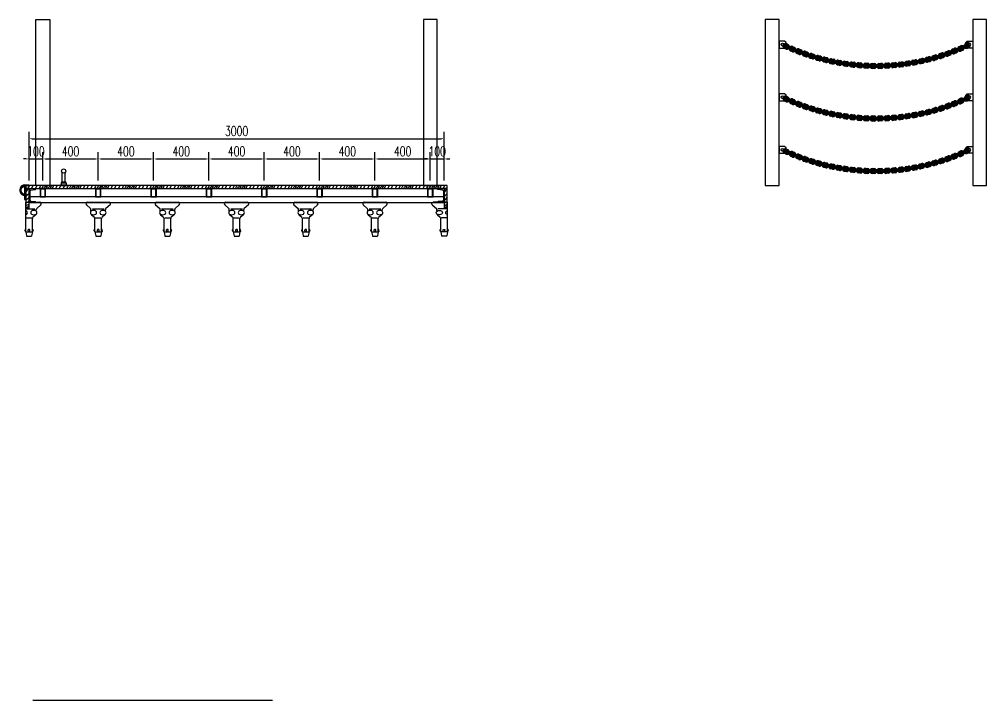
# Model space of a CAD drawing. Header units: millimetres. Extents: x -1442555 to -1309205, y 1400164 to 1531173.
# Drawn here: x -1318880 to -1311889, y 1411446 to 1416368 of the extents above; entities that cross this region are included whole.
import ezdxf

# ---------------------------------------------------------------- set-up
doc = ezdxf.new("R2010")
doc.units = ezdxf.units.MM
doc.header["$LTSCALE"] = 10
doc.layers.get('0').update_dxf_attribs({"linetype": 'CONTINUOUS'})
doc.layers.get('DEFPOINTS').update_dxf_attribs({"linetype": 'CONTINUOUS'})
doc.layers.add('CAXA0', color=7, linetype='CONTINUOUS', lineweight=70)
for name, color, linetype in [('PUB_DIM', 3, 'CONTINUOUS'), ('W-_ANTICOLLISION防撞措施', 6, 'CONTINUOUS'), ('W-PLASTIC_RAILINGS塑木栏杆', 6, 'CONTINUOUS'), ('W-STEEL_FRAME钢架', 3, 'CONTINUOUS'), ('W-STEEL_KEEL钢龙骨', 5, 'CONTINUOUS'), ('W-WOOD_FLOOR木地板', 30, 'CONTINUOUS'), ('尺寸', 6, 'CONTINUOUS')]:
    doc.layers.add(name, color=color, linetype=linetype)
doc.styles.add('STANDARD_T3', font='simplex.shx', dxfattribs={"width": 0.7, "bigfont": 'gbcbig.shx'})
doc.dimstyles.new('W&&20', dxfattribs={"dimtxt": 70, "dimasz": 20, "dimexe": 50, "dimexo": 60, "dimgap": 20, "dimtad": 1, "dimdec": 0, "dimzin": 0, "dimdsep": 46, "dimtxsty": 'STANDARD_T3', "dimcen": 0.09, "dimclrd": 1, "dimclre": 1, "dimclrt": 7, "dimazin": 2, "dimtfac": 1, "dimtdec": 0, "dimtix": 1, "dimtmove": 2, "dimatfit": 3, "dimfxl": 100, "dimtolj": 1, "dimtzin": 0, "dimarcsym": 0})

# ---------------------------------------------------------------- blocks, each defined once
blk = doc.blocks.new('A$C346F54CD')
at = {"layer": 'W-STEEL_FRAME钢架', "color": 4}
for p, q in [((2.5, 48), (0, 48)), ((0, 0), (0, 48)), ((0, 0), (100, 0)), ((9.9, 13), (6.8, 43.8)), ((18.3, 5.3), (81.7, 5.3)), ((90.1, 13), (93.2, 43.8)), ((97.5, 48), (100, 48)), ((100, 0), (100, 48))]:
    blk.add_line(p, q, dxfattribs=at)
for centre, radius, start, end in [((2.5, 43.8), 4.25, 0, 90), ((18.3, 13.8), 8.5, 185.71059, 270), ((81.7, 13.8), 8.5, 270, 354.28941), ((97.5, 43.8), 4.25, 90, 180)]:
    blk.add_arc(centre, radius, start, end, dxfattribs=at)
blk = doc.blocks.new('*U393')
at = {"layer": 'W-STEEL_KEEL钢龙骨'}
for points in [[(-20, -30), (20, -30), (20, 30), (-20, 30)], [(-17, -27), (17, -27), (17, 27), (-17, 27)]]:
    blk.add_lwpolyline(points, close=True, dxfattribs=at)
blk = doc.blocks.new('*U394')
at = {"layer": 'W-STEEL_KEEL钢龙骨', "color": 0, "linetype": 'ByBlock', "lineweight": -2, "transparency": 16777216}
for p in [(0, 0), (400, 0), (800, 0), (1200, 0), (1600, 0), (2000, 0), (2400, 0), (2800, 0)]:
    blk.add_blockref('*U393', p, dxfattribs=at)
blk = doc.blocks.new('防撞条')
at = {"layer": 'W-_ANTICOLLISION防撞措施'}
h = blk.add_hatch(dxfattribs=at)
h.set_pattern_fill('橡胶', color=256, scale=2)
h.set_pattern_definition([(45, (1624959.448, -1330473.9966), (-5.000000133, 5.000000133), []), (135, (1624970.579, -1330473.9966), (-5.000000133, -5.000000133), [1.6, -5.471068])])
edge = h.paths.add_edge_path()
edge.add_line((-20, -75), (-20, -3))
edge.add_line((-20, -3), (0, -3))
edge.add_line((0, -3), (0, 0))
edge.add_line((0, 0), (-20, 0))
edge.add_arc((-26.9, -37.5), 38.1, 79.61114, 280.38886)
edge = h.paths.add_edge_path(flags=16)
edge.add_line((-30.1, -9.5), (-30, -65.5))
edge.add_arc((-27.4, -37.5), 28.1, 95.60882, 264.62113, ccw=False)
edge = h.paths.add_edge_path()
edge.add_line((-20, -105), (-20, -75))
edge.add_line((-30, -75.5), (-30, -105))
edge.add_line((-30, -105), (-20, -105))
for p, q in [((0, 0), (-20, 0)), ((0, -3), (0, 0)), ((-20, -3), (0, -3)), ((-20, -75), (-20, -3)), ((-30, -75.5), (-30, -105)), ((-30, -105), (-20, -105)), ((-20, -105), (-20, -75)), ((-20, -75), (-20, -75))]:
    blk.add_line(p, q, dxfattribs=at)
blk.add_lwpolyline([(-30, -9.5), (-30, -65.5, -0.910664)], format="xyb", close=True, dxfattribs=at)
blk.add_arc((-26.9, -37.5), 38.1, 79.61114, 265.29835, dxfattribs=at)
blk = doc.blocks.new('*D404')
at = {"layer": 'DEFPOINTS', "color": 0, "transparency": 16777216}
for p in [(-1315810.4, 1415506.1), (-1318810.4, 1415145.1), (-1315810.4, 1415145.1)]:
    blk.add_point(p, dxfattribs=at)
at = {"layer": 'PUB_DIM', "color": 1, "lineweight": -2, "transparency": 16777216}
for p, q in [((-1318810.4, 1415205.1), (-1318810.4, 1415556.1)), ((-1315810.4, 1415205.1), (-1315810.4, 1415556.1)), ((-1318790.4, 1415506.1), (-1315830.4, 1415506.1))]:
    blk.add_line(p, q, dxfattribs=at)
at = {"layer": 'PUB_DIM', "color": 1, "transparency": 16777216}
for points in [[(-1318790.4, 1415509.5), (-1318790.4, 1415502.8), (-1318810.4, 1415506.1)], [(-1315830.4, 1415509.5), (-1315830.4, 1415502.8), (-1315810.4, 1415506.1)]]:
    blk.add_solid(points, dxfattribs=at)
at = {"layer": 'PUB_DIM', "color": 7, "transparency": 16777216, "insert": (-1317310.4, 1415561.1), "char_height": 70, "attachment_point": 5, "style": 'STANDARD_T3'}
blk.add_mtext('\\A1;3000', dxfattribs=at)
blk = doc.blocks.new('*D405')
at = {"layer": 'DEFPOINTS', "color": 0, "transparency": 16777216}
for p in [(-1318710.4, 1415359.6), (-1318810.4, 1415145.1), (-1318710.4, 1415145.1)]:
    blk.add_point(p, dxfattribs=at)
at = {"layer": 'PUB_DIM', "color": 1, "lineweight": -2, "transparency": 16777216}
for p, q in [((-1318810.4, 1415205.1), (-1318810.4, 1415409.6)), ((-1318710.4, 1415205.1), (-1318710.4, 1415409.6)), ((-1318830.4, 1415359.6), (-1318850.4, 1415359.6)), ((-1318810.4, 1415359.6), (-1318710.4, 1415359.6)), ((-1318690.4, 1415359.6), (-1318670.4, 1415359.6))]:
    blk.add_line(p, q, dxfattribs=at)
at = {"layer": 'PUB_DIM', "color": 1, "transparency": 16777216}
for points in [[(-1318830.4, 1415363), (-1318830.4, 1415356.3), (-1318810.4, 1415359.6)], [(-1318690.4, 1415363), (-1318690.4, 1415356.3), (-1318710.4, 1415359.6)]]:
    blk.add_solid(points, dxfattribs=at)
at = {"layer": 'PUB_DIM', "color": 7, "transparency": 16777216, "insert": (-1318760.4, 1415414.6), "char_height": 70, "attachment_point": 5, "style": 'STANDARD_T3'}
blk.add_mtext('\\A1;100', dxfattribs=at)
blk = doc.blocks.new('*D407')
at = {"layer": 'DEFPOINTS', "color": 0, "transparency": 16777216}
for p in [(-1318310.4, 1415359.6), (-1318710.4, 1415145.1), (-1318310.4, 1415145.1)]:
    blk.add_point(p, dxfattribs=at)
at = {"layer": 'PUB_DIM', "color": 1, "lineweight": -2, "transparency": 16777216}
for p, q in [((-1318710.4, 1415205.1), (-1318710.4, 1415409.6)), ((-1318310.4, 1415205.1), (-1318310.4, 1415409.6)), ((-1318690.4, 1415359.6), (-1318330.4, 1415359.6))]:
    blk.add_line(p, q, dxfattribs=at)
at = {"layer": 'PUB_DIM', "color": 1, "transparency": 16777216}
for points in [[(-1318690.4, 1415363), (-1318690.4, 1415356.3), (-1318710.4, 1415359.6)], [(-1318330.4, 1415363), (-1318330.4, 1415356.3), (-1318310.4, 1415359.6)]]:
    blk.add_solid(points, dxfattribs=at)
at = {"layer": 'PUB_DIM', "color": 7, "transparency": 16777216, "insert": (-1318510.4, 1415414.6), "char_height": 70, "attachment_point": 5, "style": 'STANDARD_T3'}
blk.add_mtext('\\A1;400', dxfattribs=at)
blk = doc.blocks.new('*D408')
at = {"layer": 'DEFPOINTS', "color": 0, "transparency": 16777216}
for p in [(-1317910.4, 1415359.6), (-1318310.4, 1415145.1), (-1317910.4, 1415145.1)]:
    blk.add_point(p, dxfattribs=at)
at = {"layer": 'PUB_DIM', "color": 1, "lineweight": -2, "transparency": 16777216}
for p, q in [((-1318310.4, 1415205.1), (-1318310.4, 1415409.6)), ((-1317910.4, 1415205.1), (-1317910.4, 1415409.6)), ((-1318290.4, 1415359.6), (-1317930.4, 1415359.6))]:
    blk.add_line(p, q, dxfattribs=at)
at = {"layer": 'PUB_DIM', "color": 1, "transparency": 16777216}
for points in [[(-1318290.4, 1415363), (-1318290.4, 1415356.3), (-1318310.4, 1415359.6)], [(-1317930.4, 1415363), (-1317930.4, 1415356.3), (-1317910.4, 1415359.6)]]:
    blk.add_solid(points, dxfattribs=at)
at = {"layer": 'PUB_DIM', "color": 7, "transparency": 16777216, "insert": (-1318110.4, 1415414.6), "char_height": 70, "attachment_point": 5, "style": 'STANDARD_T3'}
blk.add_mtext('\\A1;400', dxfattribs=at)
blk = doc.blocks.new('*D409')
at = {"layer": 'DEFPOINTS', "color": 0, "transparency": 16777216}
for p in [(-1317510.4, 1415359.6), (-1317910.4, 1415145.1), (-1317510.4, 1415145.1)]:
    blk.add_point(p, dxfattribs=at)
at = {"layer": 'PUB_DIM', "color": 1, "lineweight": -2, "transparency": 16777216}
for p, q in [((-1317910.4, 1415205.1), (-1317910.4, 1415409.6)), ((-1317510.4, 1415205.1), (-1317510.4, 1415409.6)), ((-1317890.4, 1415359.6), (-1317530.4, 1415359.6))]:
    blk.add_line(p, q, dxfattribs=at)
at = {"layer": 'PUB_DIM', "color": 1, "transparency": 16777216}
for points in [[(-1317890.4, 1415363), (-1317890.4, 1415356.3), (-1317910.4, 1415359.6)], [(-1317530.4, 1415363), (-1317530.4, 1415356.3), (-1317510.4, 1415359.6)]]:
    blk.add_solid(points, dxfattribs=at)
at = {"layer": 'PUB_DIM', "color": 7, "transparency": 16777216, "insert": (-1317710.4, 1415414.6), "char_height": 70, "attachment_point": 5, "style": 'STANDARD_T3'}
blk.add_mtext('\\A1;400', dxfattribs=at)
blk = doc.blocks.new('*D410')
at = {"layer": 'DEFPOINTS', "color": 0, "transparency": 16777216}
for p in [(-1317110.4, 1415359.6), (-1317510.4, 1415145.1), (-1317110.4, 1415145.1)]:
    blk.add_point(p, dxfattribs=at)
at = {"layer": 'PUB_DIM', "color": 1, "lineweight": -2, "transparency": 16777216}
for p, q in [((-1317510.4, 1415205.1), (-1317510.4, 1415409.6)), ((-1317110.4, 1415205.1), (-1317110.4, 1415409.6)), ((-1317490.4, 1415359.6), (-1317130.4, 1415359.6))]:
    blk.add_line(p, q, dxfattribs=at)
at = {"layer": 'PUB_DIM', "color": 1, "transparency": 16777216}
for points in [[(-1317490.4, 1415363), (-1317490.4, 1415356.3), (-1317510.4, 1415359.6)], [(-1317130.4, 1415363), (-1317130.4, 1415356.3), (-1317110.4, 1415359.6)]]:
    blk.add_solid(points, dxfattribs=at)
at = {"layer": 'PUB_DIM', "color": 7, "transparency": 16777216, "insert": (-1317310.4, 1415414.6), "char_height": 70, "attachment_point": 5, "style": 'STANDARD_T3'}
blk.add_mtext('\\A1;400', dxfattribs=at)
blk = doc.blocks.new('*D411')
at = {"layer": 'DEFPOINTS', "color": 0, "transparency": 16777216}
for p in [(-1316710.4, 1415359.6), (-1317110.4, 1415145.1), (-1316710.4, 1415145.1)]:
    blk.add_point(p, dxfattribs=at)
at = {"layer": 'PUB_DIM', "color": 1, "lineweight": -2, "transparency": 16777216}
for p, q in [((-1317110.4, 1415205.1), (-1317110.4, 1415409.6)), ((-1316710.4, 1415205.1), (-1316710.4, 1415409.6)), ((-1317090.4, 1415359.6), (-1316730.4, 1415359.6))]:
    blk.add_line(p, q, dxfattribs=at)
at = {"layer": 'PUB_DIM', "color": 1, "transparency": 16777216}
for points in [[(-1317090.4, 1415363), (-1317090.4, 1415356.3), (-1317110.4, 1415359.6)], [(-1316730.4, 1415363), (-1316730.4, 1415356.3), (-1316710.4, 1415359.6)]]:
    blk.add_solid(points, dxfattribs=at)
at = {"layer": 'PUB_DIM', "color": 7, "transparency": 16777216, "insert": (-1316910.4, 1415414.6), "char_height": 70, "attachment_point": 5, "style": 'STANDARD_T3'}
blk.add_mtext('\\A1;400', dxfattribs=at)
blk = doc.blocks.new('$matou$00000021')
for p, q in [((-83, -18.2, 0), (-53.1, -45.1, 0)), ((-76.3, -0.8, 0), (81.7, -0.8, 0)), ((-49.8, -65.2, 0), (-49.8, -52.5, 0)), ((-39.8, -48.1, 0), (45.2, -48.1, 0)), ((55.2, -65.2, 0), (55.2, -52.5, 0)), ((88.4, -18.2, 0), (58.5, -45.1, 0)), ((-46.1, -92.4, 0), (-25, -109.5, 0)), ((-21.3, -215.3, 0), (-21.3, -117.2, 0)), ((-16.5, -112.5, 0), (21.9, -112.5, 0)), ((26.7, -215.3, 0), (26.7, -117.2, 0)), ((51.5, -92.4, 0), (30.4, -109.5, 0)), ((-26.3, -206.4, 0), (-26.3, -200.3, 0)), ((-23.3, -197.3, 0), (-21.3, -197.3, 0)), ((-3.3, -206.3, 0), (-3.3, -200.9, 0)), ((8.7, -206.3, 0), (8.7, -200.9, 0)), ((28.7, -197.3, 0), (26.7, -197.3, 0)), ((31.7, -206.4, 0), (31.7, -200.3, 0)), ((-21.3, -215.3, 0), (26.7, -215.3, 0)), ((-21.3, -215.3, 0), (-15.7, -243.2, 0)), ((-13.2, -245.3, 0), (18.7, -245.3, 0)), ((26.7, -215.3, 0), (21.1, -243.2, 0))]:
    blk.add_line(p, q)
at = {"ltscale": 0.1}
for p, q in [((-15.7, -243.2, 0), (-15.3, -245.3, 0)), ((-15.3, -245.3, 0), (-13.2, -245.3, 0)), ((18.7, -245.3, 0), (20.7, -245.3, 0)), ((21.1, -243.2, 0), (20.7, -245.3, 0))]:
    blk.add_line(p, q, dxfattribs=at)
for centre, radius, start, end in [((-76.3, -10.8, 0), 10, 90, 228.00092), ((-40.8, -75.3, 0), 13.5, 126.56574, 231), ((-59.8, -52.5, 0), 10, 0, 48.00092), ((-31.8, -90.8, 0), 31.4, 56.41658, 122.85309), ((-22.8, -75.3, 0), 13.5, 308.36964, 51.90106), ((28.2, -75.3, 0), 13.5, 128.09894, 231.63036), ((37.2, -90.7, 0), 31.3, 57.12872, 123.60194), ((46.2, -75.3, 0), 13.5, 309, 53.43426), ((65.2, -52.5, 0), 10, 131.99908, 180), ((81.7, -10.8, 0), 10, 311.99908, 90), ((-39.8, -84.6, 0), 10, 184.14788, 231), ((-31.8, -59.7, 0), 31.4, 236.13806, 303.55692), ((-31.3, -117.2, 0), 10, 0, 51), ((37.2, -59.7, 0), 31.4, 236.43853, 303.86649), ((36.7, -117.2, 0), 10, 129, 180), ((45.2, -84.6, 0), 10, 309, 355.85212), ((-23.3, -200.3, 0), 3, 90, 180), ((-0.3, -200.9, 0), 3, 115.37693, 180), ((2.7, -207.3, 0), 10, 64.62307, 115.37693), ((5.7, -200.9, 0), 3, 0, 64.62307), ((28.7, -200.3, 0), 3, 0, 90), ((-13.2, -242.8, 0), 2.5, 191.30993, 270), ((18.7, -242.8, 0), 2.5, 270, 348.69007)]:
    blk.add_arc(centre, radius, start, end)
for centre, major_axis, start_param, end_param in [((-20.3, -206.4, 0), (0, -9), 4.712389, 6.115737), ((2.7, -206.3, 0), (0, 9), 1.570796, 4.712389)]:
    blk.add_ellipse(centre, major_axis=major_axis, ratio=0.666667, start_param=start_param, end_param=end_param)
at = {"extrusion": (0, 0, -1)}
blk.add_ellipse((25.7, -206.4, 0), major_axis=(0, -9), ratio=0.666667, start_param=4.712389, end_param=6.115737, dxfattribs=at)
blk = doc.blocks.new('*U506')
blk.add_blockref('$matou$00000021', (-2.7, 123, 0))
blk = doc.blocks.new('*U507')
at = {"color": 0, "linetype": 'ByBlock', "lineweight": -2, "transparency": 16777216}
for p in [(0, 0), (500, 0), (1000, 0), (1500, 0), (2000, 0)]:
    blk.add_blockref('*U506', p, dxfattribs=at)
blk = doc.blocks.new('$matou$00000020')
for p, q in [((-54, -217.4, 0), (-54, -2.9, 0)), ((-54, -2.9, 0), (49, -2.9, 0)), ((-54, -50.2, 0), (12.5, -50.2, 0)), ((22.5, -67.3, 0), (22.5, -54.7, 0)), ((55.7, -20.3, 0), (25.8, -47.2, 0)), ((-49.2, -114.6, 0), (-10.8, -114.6, 0)), ((-6, -217.4, 0), (-6, -119.4, 0)), ((18.8, -94.5, 0), (-2.3, -111.6, 0)), ((-59, -208.5, 0), (-59, -202.4, 0)), ((-56, -199.4, 0), (-54, -199.4, 0)), ((-36, -208.4, 0), (-36, -203.1, 0)), ((-24, -208.4, 0), (-24, -203.1, 0)), ((-4, -199.4, 0), (-6, -199.4, 0)), ((-1, -208.5, 0), (-1, -202.4, 0)), ((-54, -217.4, 0), (-6, -217.4, 0)), ((-54, -217.4, 0), (-48.4, -245.4, 0)), ((-46, -247.4, 0), (-14, -247.4, 0)), ((-6, -217.4, 0), (-11.6, -245.4, 0))]:
    blk.add_line(p, q)
at = {"ltscale": 0.1}
for p, q in [((-48.4, -245.4, 0), (-48, -247.4, 0)), ((-48, -247.4, 0), (-46, -247.4, 0)), ((-14, -247.4, 0), (-12, -247.4, 0)), ((-11.6, -245.4, 0), (-12, -247.4, 0))]:
    blk.add_line(p, q, dxfattribs=at)
for centre, radius, start, end in [((-64.5, -92.9, 0), 31.4, 56.41658, 70.40032), ((-55.5, -77.4, 0), 13.5, 308.36964, 51.90106), ((-4.5, -77.4, 0), 13.5, 128.09894, 231.63036), ((4.5, -92.9, 0), 31.3, 57.12872, 123.60194), ((13.5, -77.4, 0), 13.5, 309, 53.43426), ((32.5, -54.7, 0), 10, 131.99908, 180), ((49, -12.9, 0), 10, 311.99908, 90), ((-64.5, -61.8, 0), 31.4, 289.49983, 303.55692), ((4.5, -61.8, 0), 31.4, 236.43853, 303.86649), ((4, -119.4, 0), 10, 129, 180), ((12.5, -86.8, 0), 10, 309, 355.85212), ((-56, -202.4, 0), 3, 90, 180), ((-33, -203.1, 0), 3, 115.37693, 180), ((-30, -209.4, 0), 10, 64.62307, 115.37693), ((-27, -203.1, 0), 3, 0, 64.62307), ((-4, -202.4, 0), 3, 0, 90), ((-46, -244.9, 0), 2.5, 191.30993, 270), ((-14, -244.9, 0), 2.5, 270, 348.69007)]:
    blk.add_arc(centre, radius, start, end)
for centre, major_axis, start_param, end_param in [((-53, -208.5, 0), (0, -9), 4.712389, 6.115737), ((-30, -208.4, 0), (0, 9), 1.570796, 4.712389)]:
    blk.add_ellipse(centre, major_axis=major_axis, ratio=0.666667, start_param=start_param, end_param=end_param)
at = {"extrusion": (0, 0, -1)}
blk.add_ellipse((-7, -208.5, 0), major_axis=(0, -9), ratio=0.666667, start_param=4.712389, end_param=6.115737, dxfattribs=at)
blk = doc.blocks.new('*D510')
at = {"layer": 'DEFPOINTS', "color": 0, "transparency": 16777216}
for p in [(-1316310.4, 1415359.6), (-1316710.4, 1415145.1), (-1316310.4, 1415145.1)]:
    blk.add_point(p, dxfattribs=at)
at = {"layer": 'PUB_DIM', "color": 1, "lineweight": -2, "transparency": 16777216}
for p, q in [((-1316710.4, 1415205.1), (-1316710.4, 1415409.6)), ((-1316310.4, 1415205.1), (-1316310.4, 1415409.6)), ((-1316690.4, 1415359.6), (-1316330.4, 1415359.6))]:
    blk.add_line(p, q, dxfattribs=at)
at = {"layer": 'PUB_DIM', "color": 1, "transparency": 16777216}
for points in [[(-1316690.4, 1415363), (-1316690.4, 1415356.3), (-1316710.4, 1415359.6)], [(-1316330.4, 1415363), (-1316330.4, 1415356.3), (-1316310.4, 1415359.6)]]:
    blk.add_solid(points, dxfattribs=at)
at = {"layer": 'PUB_DIM', "color": 7, "transparency": 16777216, "insert": (-1316510.4, 1415414.6), "char_height": 70, "attachment_point": 5, "style": 'STANDARD_T3'}
blk.add_mtext('\\A1;400', dxfattribs=at)
blk = doc.blocks.new('*D511')
at = {"layer": 'DEFPOINTS', "color": 0, "transparency": 16777216}
for p in [(-1315910.4, 1415359.6), (-1316310.4, 1415145.1), (-1315910.4, 1415145.1)]:
    blk.add_point(p, dxfattribs=at)
at = {"layer": 'PUB_DIM', "color": 1, "lineweight": -2, "transparency": 16777216}
for p, q in [((-1316310.4, 1415205.1), (-1316310.4, 1415409.6)), ((-1315910.4, 1415205.1), (-1315910.4, 1415409.6)), ((-1316290.4, 1415359.6), (-1315930.4, 1415359.6))]:
    blk.add_line(p, q, dxfattribs=at)
at = {"layer": 'PUB_DIM', "color": 1, "transparency": 16777216}
for points in [[(-1316290.4, 1415363), (-1316290.4, 1415356.3), (-1316310.4, 1415359.6)], [(-1315930.4, 1415363), (-1315930.4, 1415356.3), (-1315910.4, 1415359.6)]]:
    blk.add_solid(points, dxfattribs=at)
at = {"layer": 'PUB_DIM', "color": 7, "transparency": 16777216, "insert": (-1316110.4, 1415414.6), "char_height": 70, "attachment_point": 5, "style": 'STANDARD_T3'}
blk.add_mtext('\\A1;400', dxfattribs=at)
blk = doc.blocks.new('*D512')
at = {"layer": 'DEFPOINTS', "color": 0, "transparency": 16777216}
for p in [(-1315810.4, 1415359.6), (-1315910.4, 1415145.1), (-1315810.4, 1415145.1)]:
    blk.add_point(p, dxfattribs=at)
at = {"layer": 'PUB_DIM', "color": 1, "lineweight": -2, "transparency": 16777216}
for p, q in [((-1315910.4, 1415205.1), (-1315910.4, 1415409.6)), ((-1315810.4, 1415205.1), (-1315810.4, 1415409.6)), ((-1315930.4, 1415359.6), (-1315950.4, 1415359.6)), ((-1315910.4, 1415359.6), (-1315810.4, 1415359.6)), ((-1315790.4, 1415359.6), (-1315770.4, 1415359.6))]:
    blk.add_line(p, q, dxfattribs=at)
at = {"layer": 'PUB_DIM', "color": 1, "transparency": 16777216}
for points in [[(-1315930.4, 1415363), (-1315930.4, 1415356.3), (-1315910.4, 1415359.6)], [(-1315790.4, 1415363), (-1315790.4, 1415356.3), (-1315810.4, 1415359.6)]]:
    blk.add_solid(points, dxfattribs=at)
at = {"layer": 'PUB_DIM', "color": 7, "transparency": 16777216, "insert": (-1315860.4, 1415414.6), "char_height": 70, "attachment_point": 5, "style": 'STANDARD_T3'}
blk.add_mtext('\\A1;100', dxfattribs=at)
blk = doc.blocks.new('系船栓')
at = {"color": 4}
for p, q in [((-10.5, -78), (-10.5, -16)), ((10.5, -78.4), (10.5, -16)), ((-23, -104), (23, -104)), ((20.5, -101.5), (-20.5, -101.5)), ((-20.5, -101.5), (-20.5, -101.5)), ((-18.5, -86), (-18.5, -99.5)), ((-18.5, -86), (18.5, -86)), ((-18.5, -99.5), (18.5, -99.5)), ((-10.5, -78), (8.5, -78)), ((18.5, -88), (18.5, -99.5))]:
    blk.add_line(p, q, dxfattribs=at)
blk.add_circle((0, 0), 15, dxfattribs=at)
for centre, radius, start, end in [((-27.8, -16.4), 17.3, 1.48254, 29.93066), ((27.8, -16.4), 17.3, 150.06934, 178.51746), ((-20.5, -104), 2.5, 90, 180), ((-20.5, -99.5), 2, 270, 0), ((-10.5, -86), 8, 90, 180), ((8.5, -88), 10, 0, 90), ((20.5, -99.5), 2, 180, 270), ((20.5, -104), 2.5, 0, 90)]:
    blk.add_arc(centre, radius, start, end, dxfattribs=at)
at = {"layer": '尺寸'}
for p, q in [((-23, -104), (-23, -104)), ((-22.5, -104), (-22.5, -104)), ((20.5, -101.5), (20.5, -101.5)), ((22.5, -104), (22.5, -104))]:
    blk.add_line(p, q, dxfattribs=at)
blk = doc.blocks.new('*U632')
at = {"layer": 'W-PLASTIC_RAILINGS塑木栏杆'}
blk.add_lwpolyline([(50, -600), (50, 600), (-50, 600), (-50, -600)], close=True, dxfattribs=at)
blk = doc.blocks.new('*U633')
at = {"color": 0, "linetype": 'ByBlock', "lineweight": -2, "transparency": 16777216}
for p in [(0, 0), (1500, 0)]:
    blk.add_blockref('*U632', p, dxfattribs=at)
blk = doc.blocks.new('*U646')
blk.add_lwpolyline([(-25, 25), (-25, -25), (15, -25), (25, -15), (25, 15), (15, 25), (-25, 25)])
blk.add_circle((0, 0), 10)
blk = doc.blocks.new('*U647')
at = {"color": 0, "linetype": 'ByBlock', "lineweight": -2, "transparency": 16777216}
for p in [(0, 760), (0, 380), (0, 0)]:
    blk.add_blockref('*U646', p, dxfattribs=at)
blk = doc.blocks.new('*U654')
blk.add_lwpolyline([(-25, 25), (-25, -25), (15, -25), (25, -15), (25, 15), (15, 25), (-25, 25)])
blk.add_circle((0, 0), 10)
blk = doc.blocks.new('*U655')
at = {"color": 0, "linetype": 'ByBlock', "lineweight": -2, "transparency": 16777216}
for p in [(0, 760), (0, 380), (0, 0)]:
    blk.add_blockref('*U654', p, dxfattribs=at)
blk = doc.blocks.new('*U663')
at = {"layer": 'CAXA0'}
for p, q in [((22.9, 13.8), (36.3, 14)), ((36.4, 6), (23.1, 5.8)), ((72.4, 15.8), (85.7, 16.6)), ((86.1, 8.6), (72.8, 7.8)), ((36.6, -4.6), (23.2, -4.8)), ((36.7, -12.6), (23.4, -12.8)), ((86.7, -2.1), (73.4, -2.8)), ((87.1, -10.1), (73.8, -10.8))]:
    blk.add_line(p, q, dxfattribs=at)
blk.add_lwpolyline([(71.5, 6.4), (39.6, 4.7, 1), (39.8, -3.3), (72, -1.6, 1), (71.5, 6.4)], format="xyb", dxfattribs=at)
for centre, radius, start, end in [((23.2, 0.5), 13.3, 90.91878, 163.46117), ((23.2, 0.5), 5.33, 90.91878, 132.3284), ((36.5, 0.7), 13.3, 19.62431, 90.91878), ((36.5, 0.7), 13.3, 19.62431, 90.91877), ((36.5, 0.7), 5.33, 49.50915, 90.91877), ((36.5, 0.7), 5.33, 49.50915, 90.91878), ((73.1, 2.5), 13.3, 93.16062, 165.70302), ((73.1, 2.5), 5.33, 93.16062, 134.57024), ((86.4, 3.3), 13.3, 20.61823, 93.16062), ((86.4, 3.3), 13.3, 20.61823, 93.16062), ((86.4, 3.3), 5.33, 51.751, 93.16062), ((86.4, 3.3), 5.33, 51.751, 93.16062), ((23.2, 0.5), 13.3, 198.37638, 270.91877), ((23.2, 0.5), 5.33, 229.50915, 270.91878), ((36.5, 0.7), 5.33, 270.91878, 312.3284), ((36.5, 0.7), 5.33, 270.91878, 312.3284), ((36.5, 0.7), 13.3, 270.91878, 344.71087), ((36.5, 0.7), 13.3, 270.91878, 344.71087), ((73.1, 2.5), 13.3, 200.61823, 273.16062), ((73.1, 2.5), 5.33, 231.751, 273.16063), ((86.4, 3.3), 5.33, 273.16062, 314.57025), ((86.4, 3.3), 5.33, 273.16062, 314.57025), ((86.4, 3.3), 13.3, 273.16062, 345.70302), ((86.4, 3.3), 13.3, 273.16062, 345.70302)]:
    blk.add_arc(centre, radius, start, end, dxfattribs=at)
blk = doc.blocks.new('*U662')
at = {"color": 0, "linetype": 'ByBlock', "lineweight": -2, "transparency": 16777216}
for p, rotation in [((1134304, 2514774.3), 22.1669270249972), ((1134350, 2514793.9), 24.00793253910166), ((1133087.5, 2514792.3), 336.141789172386), ((1133133.5, 2514772.8), 337.9827946864905), ((1133180.2, 2514754.8), 339.8238002005947), ((1133227.4, 2514738.3), 341.664805714699), ((1134114.4, 2514710.9), 14.80290496857894), ((1134162.6, 2514724.5), 16.64391048268341), ((1134210.2, 2514739.6), 18.48491599678767), ((1134257.4, 2514756.2), 20.32592151089254), ((1133275.1, 2514723.3), 343.5058112288033), ((1133323.2, 2514709.9), 345.3468167429074), ((1133371.8, 2514698), 347.1878222570119), ((1133420.7, 2514687.7), 349.0288277711165), ((1133470, 2514679), 350.869833285221), ((1133519.4, 2514671.9), 352.7108387993253), ((1133569.1, 2514666.3), 354.5518443134296), ((1133619, 2514662.4), 356.3928498275346), ((1133668.9, 2514660), 358.2338553416394), ((1133718.9, 2514659.3), 0.07486085574340333), ((1133768.9, 2514660.2), 1.915866369847925), ((1133818.8, 2514662.6), 3.756871883952367), ((1133868.7, 2514666.7), 5.597877398056474), ((1133918.3, 2514672.4), 7.438882912160729), ((1133967.8, 2514679.7), 9.27988842626514), ((1134017, 2514688.5), 11.12089394036983), ((1134065.9, 2514698.9), 12.96189945447427)]:
    blk.add_blockref('*U663', p, dxfattribs=dict(at, rotation=rotation))
blk = doc.blocks.new('*U659')
blk.add_arc((-4.1, 1469.9), 1556.1, 244.27407, 295.72593)
at = {"rotation": 358.1322842162513}
blk.add_blockref('*U662', (-1215127.2, -2476458.6), dxfattribs=at)
blk = doc.blocks.new('*U660')
at = {"color": 0, "linetype": 'ByBlock', "lineweight": -2, "transparency": 16777216}
for p in [(0, 760), (0, 380), (0, 0)]:
    blk.add_blockref('*U659', p, dxfattribs=at)

msp = doc.modelspace()

# ---------------------------------------------------------------- hatches: boundary and pattern name
at = {"layer": 'W-WOOD_FLOOR木地板'}
h = msp.add_hatch(dxfattribs=at)
h.set_pattern_fill('木纹03', color=256, scale=100)
h.set_pattern_definition([(0, (-2858717.88, -1052085.14), (200, 200), [10, -190]), (90, (-2858637.88, -1052015.14), (-200, 200), [20, -180]), (45, (-2858677.88, -1052035.14), (0, 199.998082), [14.14, -42.42, 14.14, -28.28, 99, -85]), (45, (-2858727.88, -1052095.14), (0, 200), [14.142, -28.284, 14.142, -226.2]), (45, (-2858657.88, -1052075.14), (0, 200), [14.142, -268.700712]), (45, (-2858637.88, -1052085.14), (0, 200), [14.142, -268.700712]), (45, (-2858667.88, -1052065.14), (0, 200), [14.142, -268.700712]), (45, (-2858677.88, -1052055.14), (0, 200), [28.284, -254.558712]), (45, (-2858627.88, -1051905.14), (0, 200), [28.284, -254.558712]), (45, (-2858697.88, -1052045.14), (0, 200), [56.568, -226.274712]), (45, (-2858707.88, -1052035.14), (0, 200), [56.568, -226.274712]), (45, (-2858577.88, -1051975.14), (0, 200), [56.568, -226.274712]), (45, (-2858717.88, -1052015.14), (0, 200), [42.4264, -240.416312]), (45, (-2858757.88, -1051985.14), (0, 200), [42.4264, -240.416312]), (45, (-2858737.88, -1052005.14), (0, 200), [42.4264, -240.416312]), (45, (-2858607.88, -1051945.14), (0, 200), [70.71068, -212.132032]), (45, (-2858627.88, -1051935.14), (0, 200), [70.71068, -212.132032]), (45, (-2858607.88, -1051985.14), (0, 200), [98.994949, -183.847763]), (26.5650512, (-2858697.88, -1052065.14), (200, 8e-08), [22.360678, -424.852916]), (26.5650512, (-2858657.88, -1052005.14), (200, 8e-08), [22.360678, -424.852916]), (26.5650512, (-2858667.88, -1052025.14), (200, 8e-08), [22.360678, -424.852916]), (26.5650512, (-2858707.88, -1052085.14), (200, 8e-08), [44.72136, -402.492235]), (26.5650512, (-2858667.88, -1051995.14), (200, 8e-08), [67.082039, -380.131556]), (26.5650512, (-2858687.88, -1051985.14), (200, 8e-08), [89.442719, -357.770876]), (26.5650512, (-2858707.88, -1051975.14), (200, 8e-08), [89.442719, -357.770876]), (26.5650512, (-2858737.88, -1051915.14), (200, 8e-08), [89.442719, -357.770876]), (26.5650512, (-2858737.88, -1051935.14), (200, 8e-08), [111.8034, -335.410195]), (26.5650512, (-2858727.88, -1051955.14), (200, 8e-08), [111.8034, -335.410195]), (63.4349488, (-2858657.88, -1052035.14), (1e-08, 200), [22.360678, -424.852916]), (63.4349488, (-2858687.88, -1052055.14), (1e-08, 200), [22.360678, -424.852916]), (63.4349488, (-2858717.88, -1052085.14), (1e-08, 200), [44.72136, -402.492235]), (63.4349488, (-2858657.88, -1052055.14), (1e-08, 200), [44.72136, -402.492235]), (63.4349488, (-2858737.88, -1052095.14), (1e-08, 200), [67.082039, -380.131556]), (63.4349488, (-2858757.88, -1052095.14), (1e-08, 200), [89.442719, -357.770876]), (63.4349488, (-2858577.88, -1052085.14), (1e-08, 200), [89.442719, -357.770876]), (63.4349488, (-2858647.88, -1052065.14), (1e-08, 200), [89.442719, -357.770876]), (63.4349488, (-2858607.88, -1052085.14), (1e-08, 200), [111.8034, -335.410195]), (63.4349488, (-2858627.88, -1052075.14), (1e-08, 200), [111.8034, -335.410195])])
h.paths.add_polyline_path([(-1318833.4, 1415168.1), (-1318833.4, 1415145.1), (-1315787.8, 1415145.1), (-1315787.8, 1415168.1)])
h = msp.add_hatch(dxfattribs=at)
h.set_pattern_fill('木纹03', color=256, scale=100)
h.set_pattern_definition([(0, (-2860717.88, -1052085.14), (200, 200), [10, -190]), (90, (-2860637.88, -1052015.14), (-200, 200), [20, -180]), (45, (-2860677.88, -1052035.14), (0, 199.998082), [14.14, -42.42, 14.14, -28.28, 99, -85]), (45, (-2860727.88, -1052095.14), (0, 200), [14.142, -28.284, 14.142, -226.2]), (45, (-2860657.88, -1052075.14), (0, 200), [14.142, -268.700712]), (45, (-2860637.88, -1052085.14), (0, 200), [14.142, -268.700712]), (45, (-2860667.88, -1052065.14), (0, 200), [14.142, -268.700712]), (45, (-2860677.88, -1052055.14), (0, 200), [28.284, -254.558712]), (45, (-2860627.88, -1051905.14), (0, 200), [28.284, -254.558712]), (45, (-2860697.88, -1052045.14), (0, 200), [56.568, -226.274712]), (45, (-2860707.88, -1052035.14), (0, 200), [56.568, -226.274712]), (45, (-2860577.88, -1051975.14), (0, 200), [56.568, -226.274712]), (45, (-2860717.88, -1052015.14), (0, 200), [42.4264, -240.416312]), (45, (-2860757.88, -1051985.14), (0, 200), [42.4264, -240.416312]), (45, (-2860737.88, -1052005.14), (0, 200), [42.4264, -240.416312]), (45, (-2860607.88, -1051945.14), (0, 200), [70.71068, -212.132032]), (45, (-2860627.88, -1051935.14), (0, 200), [70.71068, -212.132032]), (45, (-2860607.88, -1051985.14), (0, 200), [98.994949, -183.847763]), (26.5650512, (-2860697.88, -1052065.14), (200, 8e-08), [22.360678, -424.852916]), (26.5650512, (-2860657.88, -1052005.14), (200, 8e-08), [22.360678, -424.852916]), (26.5650512, (-2860667.88, -1052025.14), (200, 8e-08), [22.360678, -424.852916]), (26.5650512, (-2860707.88, -1052085.14), (200, 8e-08), [44.72136, -402.492235]), (26.5650512, (-2860667.88, -1051995.14), (200, 8e-08), [67.082039, -380.131556]), (26.5650512, (-2860687.88, -1051985.14), (200, 8e-08), [89.442719, -357.770876]), (26.5650512, (-2860707.88, -1051975.14), (200, 8e-08), [89.442719, -357.770876]), (26.5650512, (-2860737.88, -1051915.14), (200, 8e-08), [89.442719, -357.770876]), (26.5650512, (-2860737.88, -1051935.14), (200, 8e-08), [111.8034, -335.410195]), (26.5650512, (-2860727.88, -1051955.14), (200, 8e-08), [111.8034, -335.410195]), (63.4349488, (-2860657.88, -1052035.14), (1e-08, 200), [22.360678, -424.852916]), (63.4349488, (-2860687.88, -1052055.14), (1e-08, 200), [22.360678, -424.852916]), (63.4349488, (-2860717.88, -1052085.14), (1e-08, 200), [44.72136, -402.492235]), (63.4349488, (-2860657.88, -1052055.14), (1e-08, 200), [44.72136, -402.492235]), (63.4349488, (-2860737.88, -1052095.14), (1e-08, 200), [67.082039, -380.131556]), (63.4349488, (-2860757.88, -1052095.14), (1e-08, 200), [89.442719, -357.770876]), (63.4349488, (-2860577.88, -1052085.14), (1e-08, 200), [89.442719, -357.770876]), (63.4349488, (-2860647.88, -1052065.14), (1e-08, 200), [89.442719, -357.770876]), (63.4349488, (-2860607.88, -1052085.14), (1e-08, 200), [111.8034, -335.410195]), (63.4349488, (-2860627.88, -1052075.14), (1e-08, 200), [111.8034, -335.410195])])
h.paths.add_polyline_path([(-1318833.4, 1415005.1), (-1318810.4, 1415005.1), (-1318810.4, 1415145.1), (-1318833.4, 1415145.1)])
h = msp.add_hatch(dxfattribs=at)
h.set_pattern_fill('木纹03', color=256, scale=100)
h.set_pattern_definition([(0, (-2857692.88, -1052085.14), (200, 200), [10, -190]), (90, (-2857612.88, -1052015.14), (-200, 200), [20, -180]), (45, (-2857652.88, -1052035.14), (0, 199.998082), [14.14, -42.42, 14.14, -28.28, 99, -85]), (45, (-2857702.88, -1052095.14), (0, 200), [14.142, -28.284, 14.142, -226.2]), (45, (-2857632.88, -1052075.14), (0, 200), [14.142, -268.700712]), (45, (-2857612.88, -1052085.14), (0, 200), [14.142, -268.700712]), (45, (-2857642.88, -1052065.14), (0, 200), [14.142, -268.700712]), (45, (-2857652.88, -1052055.14), (0, 200), [28.284, -254.558712]), (45, (-2857602.88, -1051905.14), (0, 200), [28.284, -254.558712]), (45, (-2857672.88, -1052045.14), (0, 200), [56.568, -226.274712]), (45, (-2857682.88, -1052035.14), (0, 200), [56.568, -226.274712]), (45, (-2857552.88, -1051975.14), (0, 200), [56.568, -226.274712]), (45, (-2857692.88, -1052015.14), (0, 200), [42.4264, -240.416312]), (45, (-2857732.88, -1051985.14), (0, 200), [42.4264, -240.416312]), (45, (-2857712.88, -1052005.14), (0, 200), [42.4264, -240.416312]), (45, (-2857582.88, -1051945.14), (0, 200), [70.71068, -212.132032]), (45, (-2857602.88, -1051935.14), (0, 200), [70.71068, -212.132032]), (45, (-2857582.88, -1051985.14), (0, 200), [98.994949, -183.847763]), (26.5650512, (-2857672.88, -1052065.14), (200, 8e-08), [22.360678, -424.852916]), (26.5650512, (-2857632.88, -1052005.14), (200, 8e-08), [22.360678, -424.852916]), (26.5650512, (-2857642.88, -1052025.14), (200, 8e-08), [22.360678, -424.852916]), (26.5650512, (-2857682.88, -1052085.14), (200, 8e-08), [44.72136, -402.492235]), (26.5650512, (-2857642.88, -1051995.14), (200, 8e-08), [67.082039, -380.131556]), (26.5650512, (-2857662.88, -1051985.14), (200, 8e-08), [89.442719, -357.770876]), (26.5650512, (-2857682.88, -1051975.14), (200, 8e-08), [89.442719, -357.770876]), (26.5650512, (-2857712.88, -1051915.14), (200, 8e-08), [89.442719, -357.770876]), (26.5650512, (-2857712.88, -1051935.14), (200, 8e-08), [111.8034, -335.410195]), (26.5650512, (-2857702.88, -1051955.14), (200, 8e-08), [111.8034, -335.410195]), (63.4349488, (-2857632.88, -1052035.14), (1e-08, 200), [22.360678, -424.852916]), (63.4349488, (-2857662.88, -1052055.14), (1e-08, 200), [22.360678, -424.852916]), (63.4349488, (-2857692.88, -1052085.14), (1e-08, 200), [44.72136, -402.492235]), (63.4349488, (-2857632.88, -1052055.14), (1e-08, 200), [44.72136, -402.492235]), (63.4349488, (-2857712.88, -1052095.14), (1e-08, 200), [67.082039, -380.131556]), (63.4349488, (-2857732.88, -1052095.14), (1e-08, 200), [89.442719, -357.770876]), (63.4349488, (-2857552.88, -1052085.14), (1e-08, 200), [89.442719, -357.770876]), (63.4349488, (-2857622.88, -1052065.14), (1e-08, 200), [89.442719, -357.770876]), (63.4349488, (-2857582.88, -1052085.14), (1e-08, 200), [111.8034, -335.410195]), (63.4349488, (-2857602.88, -1052075.14), (1e-08, 200), [111.8034, -335.410195])])
h.paths.add_polyline_path([(-1315787.8, 1415145.1), (-1315810.4, 1415145.1), (-1315810.4, 1415005.1), (-1315787.8, 1415005.1)])

# ---------------------------------------------------------------- linework, layer by layer
at = {"layer": 'W-PLASTIC_RAILINGS塑木栏杆'}
for points in [[(-1318760.4, 1415168.1), (-1318760.4, 1416368.1), (-1318660.4, 1416368.1), (-1318660.4, 1415168.1)], [(-1315860.4, 1415168.1), (-1315860.4, 1416368.1), (-1315960.4, 1416368.1), (-1315960.4, 1415168.1)]]:
    msp.add_lwpolyline(points, close=True, dxfattribs=at)
at = {"layer": 'W-STEEL_FRAME钢架'}
msp.add_lwpolyline([(-1318810.4, 1415045.1), (-1315810.4, 1415045.1), (-1315810.4, 1415085.1), (-1318810.4, 1415085.1)], close=True, dxfattribs=at)
at = {"layer": 'W-STEEL_FRAME钢架', "elevation": 0}
msp.add_lwpolyline([(-1317051.6, 1411446), (-1318782.7, 1411446)], dxfattribs=at)
at = {"layer": 'W-WOOD_FLOOR木地板'}
for points in [[(-1318833.4, 1415145.1), (-1315787.8, 1415145.1), (-1315787.8, 1415168.1), (-1318833.4, 1415168.1)], [(-1318833.4, 1415005.1), (-1318810.4, 1415005.1), (-1318810.4, 1415145.1), (-1318833.4, 1415145.1)], [(-1315810.4, 1415005.1), (-1315787.8, 1415005.1), (-1315787.8, 1415145.1), (-1315810.4, 1415145.1)]]:
    msp.add_lwpolyline(points, close=True, dxfattribs=at)

# ---------------------------------------------------------------- block references
for name, p in [('*U633', (-1313439.5, 1415768.1)), ('*U647', (-1313364.5, 1415425.5)), ('*U660', (-1312685.8, 1415357.4)), ('系船栓', (-1318560.4, 1415272.1)), ('$matou$00000020', (-1318780.4, 1415049.4, 0)), ('*U507', (-1318310.4, 1414924.3))]:
    msp.add_blockref(name, p)
at = {"xscale": -1}
for name, p in [('*U655', (-1312014.5, 1415425.5)), ('$matou$00000020', (-1315840.4, 1415049.4, 0))]:
    msp.add_blockref(name, p, dxfattribs=at)
at = {"layer": 'W-STEEL_FRAME钢架', "rotation": 270}
msp.add_blockref('A$C346F54CD', (-1318810.4, 1415145.1), dxfattribs=at)
at = {"layer": 'W-STEEL_FRAME钢架', "xscale": -1, "rotation": 90}
msp.add_blockref('A$C346F54CD', (-1315810.4, 1415145.1), dxfattribs=at)
at = {"layer": 'W-STEEL_KEEL钢龙骨'}
msp.add_blockref('*U394', (-1318710.4, 1415115.1), dxfattribs=at)
at = {"layer": 'W-WOOD_FLOOR木地板', "color": 3}
msp.add_blockref('防撞条', (-1318813, 1415171.1), dxfattribs=at)

# ---------------------------------------------------------------- dimensions: what is measured, and where the dimension line sits
at = {"layer": 'PUB_DIM'}
for base, p1, p2, picture, middle in [((-1315810.4, 1415506.1), (-1318810.4, 1415145.1), (-1315810.4, 1415145.1), '*D404', (-1317310.4, 1415561.1)), ((-1318710.4, 1415359.6), (-1318810.4, 1415145.1), (-1318710.4, 1415145.1), '*D405', (-1318760.4, 1415414.6)), ((-1318310.4, 1415359.6), (-1318710.4, 1415145.1), (-1318310.4, 1415145.1), '*D407', (-1318510.4, 1415414.6)), ((-1317910.4, 1415359.6), (-1318310.4, 1415145.1), (-1317910.4, 1415145.1), '*D408', (-1318110.4, 1415414.6)), ((-1317510.4, 1415359.6), (-1317910.4, 1415145.1), (-1317510.4, 1415145.1), '*D409', (-1317710.4, 1415414.6)), ((-1317110.4, 1415359.6), (-1317510.4, 1415145.1), (-1317110.4, 1415145.1), '*D410', (-1317310.4, 1415414.6)), ((-1316710.4, 1415359.6), (-1317110.4, 1415145.1), (-1316710.4, 1415145.1), '*D411', (-1316910.4, 1415414.6)), ((-1316310.4, 1415359.6), (-1316710.4, 1415145.1), (-1316310.4, 1415145.1), '*D510', (-1316510.4, 1415414.6)), ((-1315910.4, 1415359.6), (-1316310.4, 1415145.1), (-1315910.4, 1415145.1), '*D511', (-1316110.4, 1415414.6)), ((-1315810.4, 1415359.6), (-1315910.4, 1415145.1), (-1315810.4, 1415145.1), '*D512', (-1315860.4, 1415414.6))]:
    dim = msp.add_linear_dim(base=base, p1=p1, p2=p2, dimstyle='W&&20', dxfattribs=at)
    dim.commit()
    dim.dimension.update_dxf_attribs({"geometry": picture, "text_midpoint": middle})

doc.saveas('drawing.dxf')
